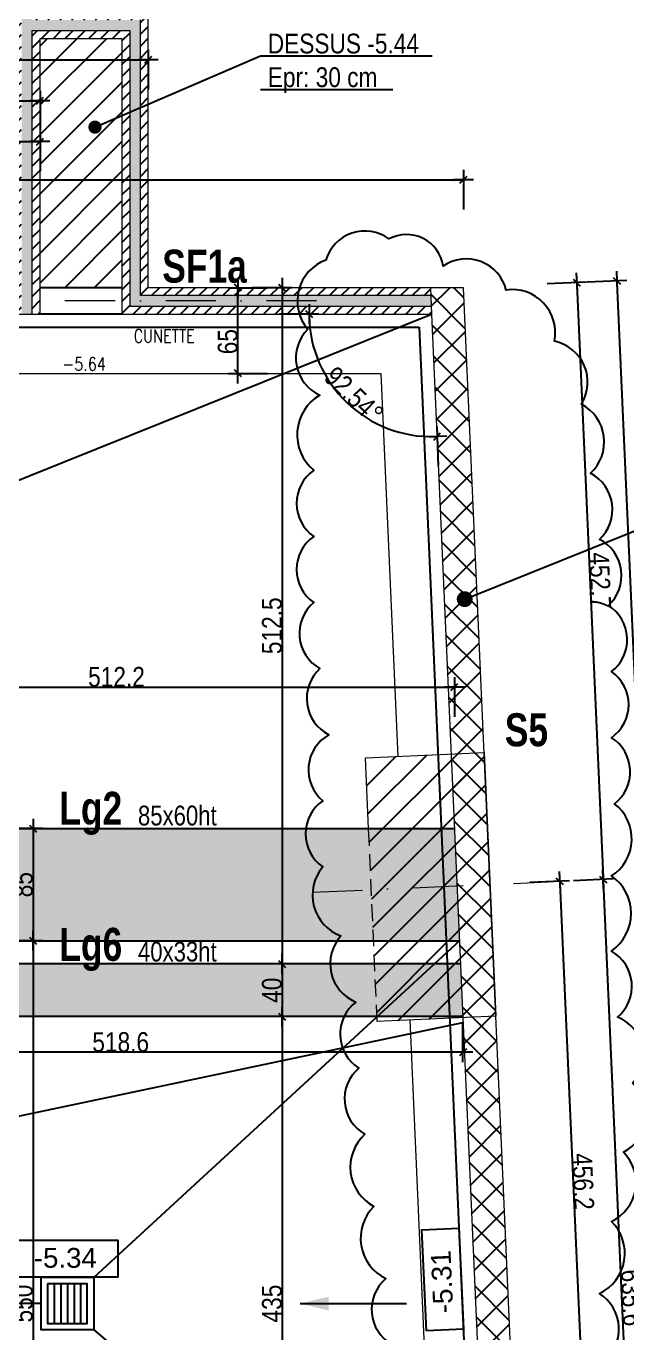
# Model space of a CAD drawing. Header units: centimetres. Extents: x -4990 to 114398, y -61489 to -12305.
# Drawn here: x 58004 to 58459, y -20034 to -19043 of the extents above; entities that cross this region are included whole.
import ezdxf
from ezdxf.enums import TextEntityAlignment as Align

# ---------------------------------------------------------------- set-up
doc = ezdxf.new("R2010")
doc.units = ezdxf.units.CM
doc.header["$LTSCALE"] = 0.5
doc.linetypes.add('CACHEX2', pattern=[19.05, 12.7, -6.35])
doc.linetypes.add('TIRETPTX2', pattern=[50.8, 25.4, -12.7, 0, -12.7])
doc.layers.get('DEFPOINTS').update_dxf_attribs({"linetype": 'CONTINUOUS'})
for name, color, linetype in [('01_cote_gen', 4, 'CONTINUOUS'), ('01_linteaux', 2, 'CONTINUOUS'), ('01_poch_BN', 9, 'CONTINUOUS'), ('01_poch_murs', 253, 'CONTINUOUS'), ('01_poch_Semelles', 253, 'CONTINUOUS'), ('01_texte', 230, 'CONTINUOUS'), ('AA_COTES', 2, 'CONTINUOUS')]:
    doc.layers.add(name, color=color, linetype=linetype)
for name, color, linetype, lineweight in [('01_murs_coup', 5, 'CONTINUOUS', 60), ('01_sem', 42, 'CONTINUOUS', 15), ('01_tram_axes', 2, 'TIRETPTX2', 9)]:
    doc.layers.add(name, color=color, linetype=linetype, lineweight=lineweight)
doc.styles.add('ARIAL', font='arial.ttf')
doc.styles.add('ARIAL NA', font='ARIALN.TTF')
doc.styles.add('impact', font='impact.ttf')
doc.styles.add('MATTE_TXT', font='arial.ttf')
doc.styles.add('SIMPLEX1', font='SIMPLEX.shx', dxfattribs={"width": 0.8, "height": 10})
doc.styles.add('STYLE2', font='ARIALN.TTF')
doc.dimstyles.new('JB50', dxfattribs={"dimscale": 0.1, "dimtxt": 150, "dimasz": 15, "dimexe": 0.1, "dimexo": 0.1, "dimgap": 0.09, "dimtad": 1, "dimdec": 1, "dimdsep": 46, "dimtxsty": 'STYLE2', "dimblk1": 'BOND_G', "dimblk2": 'BOND_D', "dimsah": 1, "dimcen": 1.5, "dimdle": 0.01, "dimse1": 1, "dimse2": 1, "dimclrd": 4, "dimclre": 2, "dimclrt": 6, "dimazin": 2, "dimtfac": 2.333333, "dimtdec": 1, "dimtix": 1, "dimtmove": 2, "dimatfit": 3, "dimldrblk": 'BOND_G', "dimfxl": 1, "dimtolj": 1, "dimtzin": 0, "dimarcsym": 0})

# ---------------------------------------------------------------- blocks, each defined once
blk = doc.blocks.new('BOND_G')
at = {"layer": 'AA_COTES', "color": 0}
for p, q in [((0, -5), (0, 15)), ((5, 0), (-5, 0)), ((1.77, 1.77), (-1.77, -1.77))]:
    blk.add_line(p, q, dxfattribs=at)
blk = doc.blocks.new('BOND_D')
at = {"layer": 'AA_COTES', "color": 0}
for p, q in [((5, 0), (-5, 0)), ((-1.77, -1.77), (1.77, 1.77)), ((0, 5), (0, -15))]:
    blk.add_line(p, q, dxfattribs=at)
blk = doc.blocks.new('*D859')
at = {"layer": '01_cote_gen', "color": 4, "lineweight": -2, "transparency": 16777216}
blk.add_line((57807.03, -19100.04), (58013.23, -19100.04), dxfattribs=at)
at = {"layer": 'DEFPOINTS', "color": 0, "transparency": 16777216}
for p in [(58014.73, -19100.04), (58014.73, -19103.26), (57805.53, -19122.54)]:
    blk.add_point(p, dxfattribs=at)
at = {"layer": '01_cote_gen', "color": 4, "lineweight": -2, "transparency": 16777216, "xscale": 1.5, "yscale": 1.5, "zscale": 1.5, "rotation": 180}
blk.add_blockref('BOND_G', (57805.53, -19100.04), dxfattribs=at)
at = {"layer": '01_cote_gen', "color": 4, "lineweight": -2, "transparency": 16777216, "xscale": 1.5, "yscale": 1.5, "zscale": 1.5}
blk.add_blockref('BOND_D', (58014.73, -19100.04), dxfattribs=at)
at = {"layer": '01_cote_gen', "color": 6, "transparency": 16777216, "insert": (57910.13, -19092.37), "char_height": 15, "attachment_point": 5, "style": 'STYLE2'}
blk.add_mtext('\\A1;209.2', dxfattribs=at)
blk = doc.blocks.new('*D975')
at = {"layer": '01_cote_gen', "color": 4, "lineweight": -2, "transparency": 16777216}
blk.add_line((58408.5, -19693.16), (58428.58, -20145.88), dxfattribs=at)
at = {"layer": 'DEFPOINTS', "color": 0, "transparency": 16777216}
for p in [(58355.63, -19694.01), (58375.84, -20149.72), (58428.65, -20147.38)]:
    blk.add_point(p, dxfattribs=at)
at = {"layer": '01_cote_gen', "color": 4, "lineweight": -2, "transparency": 16777216, "xscale": 1.5, "yscale": 1.5, "zscale": 1.5}
for name, p, rotation in [('BOND_G', (58408.44, -19691.67), 92.53887108348788), ('BOND_D', (58428.65, -20147.38), 272.5388710834878)]:
    blk.add_blockref(name, p, dxfattribs=dict(at, rotation=rotation))
at = {"layer": '01_cote_gen', "color": 6, "transparency": 16777216, "insert": (58426.2, -19919.19), "char_height": 15, "attachment_point": 5, "rotation": 272.53887, "style": 'STYLE2'}
blk.add_mtext('\\A1;456.2', dxfattribs=at)
blk = doc.blocks.new('*D976')
at = {"layer": '01_cote_gen', "color": 4, "lineweight": -2, "transparency": 16777216}
blk.add_line((58441.46, -19691.7), (58469.48, -20323.71), dxfattribs=at)
at = {"layer": 'DEFPOINTS', "color": 0, "transparency": 16777216}
for p in [(58355.63, -19694.01), (58383.79, -20329.01), (58469.55, -20325.21)]:
    blk.add_point(p, dxfattribs=at)
at = {"layer": '01_cote_gen', "color": 4, "lineweight": -2, "transparency": 16777216, "xscale": 1.5, "yscale": 1.5, "zscale": 1.5}
for name, p, rotation in [('BOND_G', (58441.39, -19690.21), 92.53888375303768), ('BOND_D', (58469.55, -20325.21), 272.5388837530377)]:
    blk.add_blockref(name, p, dxfattribs=dict(at, rotation=rotation))
at = {"layer": '01_cote_gen', "color": 6, "transparency": 16777216, "insert": (58463.13, -20007.37), "char_height": 15, "attachment_point": 5, "rotation": 272.53888, "style": 'STYLE2'}
blk.add_mtext('\\A1;635.6', dxfattribs=at)
blk = doc.blocks.new('*D977')
at = {"layer": '01_cote_gen', "color": 4, "lineweight": -2, "transparency": 16777216}
blk.add_line((58421.41, -19239.43), (58441.33, -19688.71), dxfattribs=at)
at = {"layer": 'DEFPOINTS', "color": 0, "transparency": 16777216}
for p in [(58335.58, -19241.73), (58355.63, -19694.01), (58441.39, -19690.21)]:
    blk.add_point(p, dxfattribs=at)
at = {"layer": '01_cote_gen', "color": 4, "lineweight": -2, "transparency": 16777216, "xscale": 1.5, "yscale": 1.5, "zscale": 1.5}
for name, p, rotation in [('BOND_G', (58421.34, -19237.93), 92.53889651896847), ('BOND_D', (58441.39, -19690.21), 272.5388965189684)]:
    blk.add_blockref(name, p, dxfattribs=dict(at, rotation=rotation))
at = {"layer": '01_cote_gen', "color": 6, "transparency": 16777216, "insert": (58439.03, -19463.73), "char_height": 15, "attachment_point": 5, "rotation": 272.5389, "style": 'STYLE2'}
blk.add_mtext('\\A1;452.7', dxfattribs=at)
blk = doc.blocks.new('*D979')
at = {"layer": '01_cote_gen', "color": 4, "lineweight": -2, "transparency": 16777216}
blk.add_line((58451.88, -19238.08), (58520.25, -20780.07), dxfattribs=at)
at = {"layer": 'DEFPOINTS', "color": 0, "transparency": 16777216}
for p in [(58335.58, -19241.73), (58404.09, -20786.72), (58520.32, -20781.57)]:
    blk.add_point(p, dxfattribs=at)
at = {"layer": '01_cote_gen', "color": 4, "lineweight": -2, "transparency": 16777216, "xscale": 1.5, "yscale": 1.5, "zscale": 1.5}
for name, p, rotation in [('BOND_G', (58451.81, -19236.58), 92.5388837530369), ('BOND_D', (58520.32, -20781.57), 272.5388837530369)]:
    blk.add_blockref(name, p, dxfattribs=dict(at, rotation=rotation))
at = {"layer": '01_cote_gen', "color": 6, "transparency": 16777216, "insert": (58493.73, -20008.73), "char_height": 15, "attachment_point": 5, "rotation": 272.53888, "style": 'STYLE2'}
blk.add_mtext('\\A1;1546.5', dxfattribs=at)
blk = doc.blocks.new('*D981')
at = {"layer": '01_cote_gen', "color": 4, "lineweight": -2, "transparency": 16777216}
blk.add_line((58551.25, -19243.23), (58551.25, -20148.22), dxfattribs=at)
at = {"layer": 'DEFPOINTS', "color": 0, "transparency": 16777216}
for p in [(58335.58, -19241.73), (58528.75, -20149.72), (58551.25, -20149.72)]:
    blk.add_point(p, dxfattribs=at)
at = {"layer": '01_cote_gen', "color": 4, "lineweight": -2, "transparency": 16777216, "xscale": 1.5, "yscale": 1.5, "zscale": 1.5}
for name, p, rotation in [('BOND_G', (58551.25, -19241.73), 90), ('BOND_D', (58551.25, -20149.72), 270)]:
    blk.add_blockref(name, p, dxfattribs=dict(at, rotation=rotation))
at = {"layer": '01_cote_gen', "color": 6, "transparency": 16777216, "insert": (58543.58, -19695.73), "char_height": 15, "attachment_point": 5, "rotation": 90, "style": 'STYLE2'}
blk.add_mtext('\\A1;908', dxfattribs=at)
blk = doc.blocks.new('*D985')
at = {"layer": '01_cote_gen', "color": 4, "lineweight": -2, "transparency": 16777216}
blk.add_line((58016.23, -18646.36), (58334.08, -18646.36), dxfattribs=at)
at = {"layer": 'DEFPOINTS', "color": 0, "transparency": 16777216}
for p in [(58335.58, -18646.36), (58014.73, -18721.73), (58335.58, -19241.73)]:
    blk.add_point(p, dxfattribs=at)
at = {"layer": '01_cote_gen', "color": 4, "lineweight": -2, "transparency": 16777216, "xscale": 1.5, "yscale": 1.5, "zscale": 1.5, "rotation": 180}
blk.add_blockref('BOND_G', (58014.73, -18646.36), dxfattribs=at)
at = {"layer": '01_cote_gen', "color": 4, "lineweight": -2, "transparency": 16777216, "xscale": 1.5, "yscale": 1.5, "zscale": 1.5}
blk.add_blockref('BOND_D', (58335.58, -18646.36), dxfattribs=at)
at = {"layer": '01_cote_gen', "color": 6, "transparency": 16777216, "insert": (58175.15, -18638.7), "char_height": 15, "attachment_point": 5, "style": 'STYLE2'}
blk.add_mtext('\\A1;320.9', dxfattribs=at)
blk = doc.blocks.new('*D993')
at = {"layer": '01_cote_gen', "color": 4, "lineweight": -2, "transparency": 16777216}
blk.add_line((58009.41, -19653.23), (58009.41, -19735.23), dxfattribs=at)
at = {"layer": 'DEFPOINTS', "color": 0, "transparency": 16777216}
for p in [(58004.32, -19651.73), (58004.32, -19736.73), (58009.41, -19736.73)]:
    blk.add_point(p, dxfattribs=at)
at = {"layer": '01_cote_gen', "color": 4, "lineweight": -2, "transparency": 16777216, "xscale": 1.5, "yscale": 1.5, "zscale": 1.5}
for name, p, rotation in [('BOND_G', (58009.41, -19651.73), 90), ('BOND_D', (58009.41, -19736.73), 270)]:
    blk.add_blockref(name, p, dxfattribs=dict(at, rotation=rotation))
at = {"layer": '01_cote_gen', "color": 6, "transparency": 16777216, "insert": (58001.74, -19694.23), "char_height": 15, "attachment_point": 5, "rotation": 90, "style": 'STYLE2'}
blk.add_mtext('\\A1;85', dxfattribs=at)
blk = doc.blocks.new('*D995')
at = {"layer": '01_cote_gen', "color": 4, "lineweight": -2, "transparency": 16777216}
blk.add_line((58009.41, -19738.23), (58009.41, -20285.23), dxfattribs=at)
at = {"layer": 'DEFPOINTS', "color": 0, "transparency": 16777216}
for p in [(58036.09, -19736.73), (58009.41, -20286.73), (58052.61, -20286.73)]:
    blk.add_point(p, dxfattribs=at)
at = {"layer": '01_cote_gen', "color": 4, "lineweight": -2, "transparency": 16777216, "xscale": 1.5, "yscale": 1.5, "zscale": 1.5}
for name, p, rotation in [('BOND_G', (58009.41, -19736.73), 90), ('BOND_D', (58009.41, -20286.73), 270)]:
    blk.add_blockref(name, p, dxfattribs=dict(at, rotation=rotation))
at = {"layer": '01_cote_gen', "color": 6, "transparency": 16777216, "insert": (58001.74, -20011.73), "char_height": 15, "attachment_point": 5, "rotation": 90, "style": 'STYLE2'}
blk.add_mtext('\\A1;550', dxfattribs=at)
blk = doc.blocks.new('*D997')
at = {"layer": '01_cote_gen', "color": 4, "lineweight": -2, "transparency": 16777216}
blk.add_arc((58311.44, -19261.73), 92.88, 180.92538, 271.61351, dxfattribs=at)
at = {"layer": 'DEFPOINTS', "color": 0, "transparency": 16777216}
for p in [(58232.75, -19261.73), (58311.44, -19261.73), (58231.71, -19309.35), (58314.39, -19328.14)]:
    blk.add_point(p, dxfattribs=at)
at = {"layer": '01_cote_gen', "color": 4, "lineweight": -2, "transparency": 16777216, "xscale": 1.5, "yscale": 1.5, "zscale": 1.5}
for name, p, rotation in [('BOND_G', (58218.57, -19261.73), 90.46268933523598), ('BOND_D', (58315.56, -19354.52), 2.07619441779979)]:
    blk.add_blockref(name, p, dxfattribs=dict(at, rotation=rotation))
at = {"layer": '01_cote_gen', "color": 6, "transparency": 16777216, "insert": (58252.54, -19323.3), "char_height": 15, "attachment_point": 5, "rotation": 316.26944, "style": 'STYLE2'}
blk.add_mtext('\\A1;92.54°', dxfattribs=at)
blk = doc.blocks.new('*D998')
at = {"layer": '01_cote_gen', "color": 4, "lineweight": -2, "transparency": 16777216}
blk.add_line((58198.14, -19243.23), (58198.14, -19752.73), dxfattribs=at)
at = {"layer": 'DEFPOINTS', "color": 0, "transparency": 16777216}
for p in [(58175.35, -19241.73), (58175.35, -19754.23), (58198.14, -19754.23)]:
    blk.add_point(p, dxfattribs=at)
at = {"layer": '01_cote_gen', "color": 4, "lineweight": -2, "transparency": 16777216, "xscale": 1.5, "yscale": 1.5, "zscale": 1.5}
for name, p, rotation in [('BOND_G', (58198.14, -19241.73), 90), ('BOND_D', (58198.14, -19754.23), 270)]:
    blk.add_blockref(name, p, dxfattribs=dict(at, rotation=rotation))
at = {"layer": '01_cote_gen', "color": 6, "transparency": 16777216, "insert": (58190.47, -19497.98), "char_height": 15, "attachment_point": 5, "rotation": 90, "style": 'STYLE2'}
blk.add_mtext('\\A1;512.5', dxfattribs=at)
blk = doc.blocks.new('*D999')
at = {"layer": '01_cote_gen', "color": 4, "lineweight": -2, "transparency": 16777216}
blk.add_line((58198.14, -19755.73), (58198.14, -19792.73), dxfattribs=at)
at = {"layer": 'DEFPOINTS', "color": 0, "transparency": 16777216}
for p in [(58190.64, -19754.23), (58184.27, -19794.23), (58198.14, -19794.23)]:
    blk.add_point(p, dxfattribs=at)
at = {"layer": '01_cote_gen', "color": 4, "lineweight": -2, "transparency": 16777216, "xscale": 1.5, "yscale": 1.5, "zscale": 1.5}
for name, p, rotation in [('BOND_G', (58198.14, -19754.23), 90), ('BOND_D', (58198.14, -19794.23), 270)]:
    blk.add_blockref(name, p, dxfattribs=dict(at, rotation=rotation))
at = {"layer": '01_cote_gen', "color": 6, "transparency": 16777216, "insert": (58190.47, -19774.23), "char_height": 15, "attachment_point": 5, "rotation": 90, "style": 'STYLE2'}
blk.add_mtext('\\A1;40', dxfattribs=at)
blk = doc.blocks.new('*D1000')
at = {"layer": '01_cote_gen', "color": 4, "lineweight": -2, "transparency": 16777216}
blk.add_line((58198.14, -19795.73), (58198.14, -20227.73), dxfattribs=at)
at = {"layer": 'DEFPOINTS', "color": 0, "transparency": 16777216}
for p in [(58156.98, -19794.23), (58156.98, -20229.23), (58198.14, -20229.23)]:
    blk.add_point(p, dxfattribs=at)
at = {"layer": '01_cote_gen', "color": 4, "lineweight": -2, "transparency": 16777216, "xscale": 1.5, "yscale": 1.5, "zscale": 1.5}
for name, p, rotation in [('BOND_G', (58198.14, -19794.23), 90), ('BOND_D', (58198.14, -20229.23), 270)]:
    blk.add_blockref(name, p, dxfattribs=dict(at, rotation=rotation))
at = {"layer": '01_cote_gen', "color": 6, "transparency": 16777216, "insert": (58190.47, -20011.73), "char_height": 15, "attachment_point": 5, "rotation": 90, "style": 'STYLE2'}
blk.add_mtext('\\A1;435', dxfattribs=at)
blk = doc.blocks.new('*D1009')
at = {"layer": '01_cote_gen', "color": 4, "lineweight": -2, "transparency": 16777216}
blk.add_line((57818.03, -19544.44), (58327.23, -19544.44), dxfattribs=at)
at = {"layer": 'DEFPOINTS', "color": 0, "transparency": 16777216}
for p in [(58328.73, -19544.44), (57816.53, -19551.94), (58328.73, -19626.97)]:
    blk.add_point(p, dxfattribs=at)
at = {"layer": '01_cote_gen', "color": 4, "lineweight": -2, "transparency": 16777216, "xscale": 1.5, "yscale": 1.5, "zscale": 1.5, "rotation": 180}
blk.add_blockref('BOND_G', (57816.53, -19544.44), dxfattribs=at)
at = {"layer": '01_cote_gen', "color": 4, "lineweight": -2, "transparency": 16777216, "xscale": 1.5, "yscale": 1.5, "zscale": 1.5}
blk.add_blockref('BOND_D', (58328.73, -19544.44), dxfattribs=at)
at = {"layer": '01_cote_gen', "color": 6, "transparency": 16777216, "insert": (58072.63, -19536.77), "char_height": 15, "attachment_point": 5, "style": 'STYLE2'}
blk.add_mtext('\\A1;512.2', dxfattribs=at)
blk = doc.blocks.new('*D1020')
at = {"layer": '01_cote_gen', "color": 4, "lineweight": -2, "transparency": 16777216}
blk.add_line((58333.59, -19821.29), (57818.03, -19821.29), dxfattribs=at)
at = {"layer": 'DEFPOINTS', "color": 0, "transparency": 16777216}
for p in [(57816.53, -19736.73), (58335.09, -19795.02), (57816.53, -19821.29)]:
    blk.add_point(p, dxfattribs=at)
at = {"layer": '01_cote_gen', "color": 4, "lineweight": -2, "transparency": 16777216, "xscale": 1.5, "yscale": 1.5, "zscale": 1.5, "rotation": 180}
blk.add_blockref('BOND_D', (57816.53, -19821.29), dxfattribs=at)
at = {"layer": '01_cote_gen', "color": 4, "lineweight": -2, "transparency": 16777216, "xscale": 1.5, "yscale": 1.5, "zscale": 1.5}
blk.add_blockref('BOND_G', (58335.09, -19821.29), dxfattribs=at)
at = {"layer": '01_cote_gen', "color": 6, "transparency": 16777216, "insert": (58075.81, -19813.62), "char_height": 15, "attachment_point": 5, "style": 'STYLE2'}
blk.add_mtext('\\A1;518.6', dxfattribs=at)
blk = doc.blocks.new('*D1038')
at = {"layer": '01_cote_gen', "color": 4, "lineweight": -2, "transparency": 16777216}
blk.add_line((57217.03, -19159.94), (58334.08, -19159.94), dxfattribs=at)
at = {"layer": 'DEFPOINTS', "color": 0, "transparency": 16777216}
for p in [(58335.58, -19159.94), (57215.53, -19173.96), (58335.58, -19241.73)]:
    blk.add_point(p, dxfattribs=at)
at = {"layer": '01_cote_gen', "color": 4, "lineweight": -2, "transparency": 16777216, "xscale": 1.5, "yscale": 1.5, "zscale": 1.5, "rotation": 180}
blk.add_blockref('BOND_G', (57215.53, -19159.94), dxfattribs=at)
at = {"layer": '01_cote_gen', "color": 4, "lineweight": -2, "transparency": 16777216, "xscale": 1.5, "yscale": 1.5, "zscale": 1.5}
blk.add_blockref('BOND_D', (58335.58, -19159.94), dxfattribs=at)
at = {"layer": '01_cote_gen', "color": 6, "transparency": 16777216, "insert": (57775.56, -19152.27), "char_height": 15, "attachment_point": 5, "style": 'STYLE2'}
blk.add_mtext('\\A1;1120', dxfattribs=at)
blk = doc.blocks.new('*D1039')
at = {"layer": '01_cote_gen', "color": 4, "lineweight": -2, "transparency": 16777216}
blk.add_line((57217.03, -19069.01), (58095.23, -19069.01), dxfattribs=at)
at = {"layer": 'DEFPOINTS', "color": 0, "transparency": 16777216}
for p in [(57215.53, -19071.18), (58096.73, -19069.01), (58096.73, -19071.18)]:
    blk.add_point(p, dxfattribs=at)
at = {"layer": '01_cote_gen', "color": 4, "lineweight": -2, "transparency": 16777216, "xscale": 1.5, "yscale": 1.5, "zscale": 1.5, "rotation": 180}
blk.add_blockref('BOND_G', (57215.53, -19069.01), dxfattribs=at)
at = {"layer": '01_cote_gen', "color": 4, "lineweight": -2, "transparency": 16777216, "xscale": 1.5, "yscale": 1.5, "zscale": 1.5}
blk.add_blockref('BOND_D', (58096.73, -19069.01), dxfattribs=at)
at = {"layer": '01_cote_gen', "color": 6, "transparency": 16777216, "insert": (57656.13, -19061.34), "char_height": 15, "attachment_point": 5, "style": 'STYLE2'}
blk.add_mtext('\\A1;881.2', dxfattribs=at)
blk = doc.blocks.new('*D1068')
at = {"layer": '01_cote_gen', "color": 4, "lineweight": -2, "transparency": 16777216}
blk.add_line((58164.64, -19305.24), (58164.64, -19243.24), dxfattribs=at)
at = {"layer": 'DEFPOINTS', "color": 0, "transparency": 16777216}
for p in [(58164.64, -19241.74), (58179.67, -19241.74), (58170.93, -19306.74)]:
    blk.add_point(p, dxfattribs=at)
at = {"layer": '01_cote_gen', "color": 4, "lineweight": -2, "transparency": 16777216, "xscale": 1.5, "yscale": 1.5, "zscale": 1.5}
for name, p, rotation in [('BOND_D', (58164.64, -19241.74), 90), ('BOND_G', (58164.64, -19306.74), 270)]:
    blk.add_blockref(name, p, dxfattribs=dict(at, rotation=rotation))
at = {"layer": '01_cote_gen', "color": 6, "transparency": 16777216, "insert": (58156.97, -19282.65), "char_height": 15, "attachment_point": 5, "rotation": 90, "style": 'STYLE2'}
blk.add_mtext('\\A1;65', dxfattribs=at)
blk = doc.blocks.new('*D1069')
at = {"layer": '01_cote_gen', "color": 4, "lineweight": -2, "transparency": 16777216}
blk.add_line((57951.21, -19130.98), (58013.23, -19130.98), dxfattribs=at)
at = {"layer": 'DEFPOINTS', "color": 0, "transparency": 16777216}
for p in [(58014.73, -19130.98), (57949.71, -19141.56), (58014.73, -19141.56)]:
    blk.add_point(p, dxfattribs=at)
at = {"layer": '01_cote_gen', "color": 4, "lineweight": -2, "transparency": 16777216, "xscale": 1.5, "yscale": 1.5, "zscale": 1.5, "rotation": 180}
blk.add_blockref('BOND_G', (57949.71, -19130.98), dxfattribs=at)
at = {"layer": '01_cote_gen', "color": 4, "lineweight": -2, "transparency": 16777216, "xscale": 1.5, "yscale": 1.5, "zscale": 1.5}
blk.add_blockref('BOND_D', (58014.73, -19130.98), dxfattribs=at)
at = {"layer": '01_cote_gen', "color": 6, "transparency": 16777216, "insert": (57974.27, -19123.31), "char_height": 15, "attachment_point": 5, "style": 'STYLE2'}
blk.add_mtext('\\A1;65', dxfattribs=at)

msp = doc.modelspace()

# ---------------------------------------------------------------- hatches: boundary and pattern name
at = {"layer": '01_poch_BN'}
h = msp.add_hatch(dxfattribs=at)
h.set_pattern_fill('ANSI31', color=256, scale=5)
h.paths.add_polyline_path([(58076.726, -19052.731), (58014.726, -19052.731), (58014.726, -19241.731), (58076.726, -19241.731)])
h = msp.add_hatch(color=256, dxfattribs=at)
h.dxf.hatch_style = 1
h.paths.add_polyline_path([(58328.735, -19651.727), (57816.533, -19651.731), (57816.533, -19736.727), (58332.504, -19736.727)])
h.paths.add_polyline_path([(58333.28, -19754.229), (57805.533, -19754.229), (57805.533, -19794.229), (58335.054, -19794.229)])
at = {"layer": '01_poch_murs'}
h = msp.add_hatch(dxfattribs=at)
h.set_pattern_fill('ANSI31', color=256, scale=2)
h.paths.add_polyline_path([(58014.726, -18721.727), (57215.532, -18721.73), (57215.532, -18727.73), (58008.726, -18727.727), (58008.726, -19038.731), (58090.726, -19038.731), (58090.726, -19247.731), (58310.822, -19247.731), (58310.556, -19241.731), (58096.726, -19241.731), (58096.726, -19032.731), (58014.726, -19032.731)])
h.paths.add_polyline_path([(58000.726, -18735.727), (57215.532, -18735.73), (57215.532, -18741.73), (57994.726, -18741.727), (57994.726, -19241.731), (57994.726, -19251.731), (58000.726, -19251.731)])
h = msp.add_hatch(color=256, dxfattribs=at)
h.dxf.hatch_style = 1
h.paths.add_polyline_path([(58008.726, -18727.727), (57215.532, -18727.73), (57215.532, -18735.73), (58000.726, -18735.727), (58000.726, -19261.731), (58008.726, -19261.731), (58008.726, -19046.731), (58082.726, -19046.731), (58082.726, -19255.731), (58311.177, -19255.731), (58310.822, -19247.731), (58090.726, -19247.731), (58090.726, -19038.731), (58008.726, -19038.731)])
h = msp.add_hatch(dxfattribs=at)
h.set_pattern_fill('ANSI31', color=256, scale=2)
h.paths.add_polyline_path([(58082.726, -19046.731), (58008.726, -19046.731), (58008.726, -19251.731), (58014.726, -19251.731), (58014.726, -19052.731), (58076.726, -19052.731), (58076.726, -19251.731), (58082.726, -19251.731)])
h = msp.add_hatch(dxfattribs=at)
h.set_pattern_fill('ANSI37', color=256, scale=5)
h.paths.add_polyline_path([(58335.58, -19241.731), (58310.556, -19241.731), (58311.443, -19261.731), (58350.817, -20149.725), (58375.842, -20149.725)])
h.paths.add_polyline_path([(58375.842, -20149.725), (58350.817, -20149.725), (58378.175, -20766.724), (58379.062, -20786.724), (58404.087, -20786.724)])
h = msp.add_hatch(dxfattribs=at)
h.set_pattern_fill('ANSI31', color=256, scale=2)
h.paths.add_polyline_path([(58014.726, -19251.731), (58008.726, -19251.731), (58008.726, -19261.731), (58014.726, -19261.731)])
h.paths.add_polyline_path([(58000.726, -19251.731), (57994.726, -19251.731), (57994.726, -19261.731), (58000.726, -19261.731)])
h = msp.add_hatch(dxfattribs=at)
h.set_pattern_fill('ANSI31', color=256, scale=2)
h.paths.add_polyline_path([(58311.177, -19255.731), (58082.726, -19255.731), (58082.726, -19251.731), (58076.726, -19251.731), (58076.726, -19261.731), (58311.443, -19261.731)])
at = {"layer": '01_poch_Semelles', "linetype": 'CACHEX2', "ltscale": 2}
h = msp.add_hatch(dxfattribs=at)
h.set_pattern_fill('ANSI31', color=256, scale=5)
h.paths.add_polyline_path([(58316.239, -19595.656), (58261.293, -19598.093), (58263.672, -19651.728), (58318.726, -19651.727)])
h.paths.add_polyline_path([(58326.23, -19595.213), (58316.239, -19595.656), (58318.726, -19651.727), (58328.735, -19651.727)])
h.paths.add_polyline_path([(58351.205, -19594.106), (58326.23, -19595.213), (58328.735, -19651.727), (58330.659, -19695.115), (58355.635, -19694.008)])
h.paths.add_polyline_path([(58318.726, -19651.727), (58263.672, -19651.728), (58265.723, -19697.994), (58320.669, -19695.558)])
h.paths.add_polyline_path([(58328.735, -19651.727), (58318.726, -19651.727), (58320.669, -19695.558), (58330.659, -19695.115)])
h.paths.add_polyline_path([(58320.669, -19695.558), (58265.723, -19697.994), (58267.441, -19736.727), (58322.495, -19736.727)])
h.paths.add_polyline_path([(58322.887, -19745.588), (58320.669, -19695.558), (58330.659, -19695.115), (58332.504, -19736.727), (58332.502, -19736.727)])
h.paths.add_polyline_path([(58355.635, -19694.008), (58330.659, -19695.115), (58332.504, -19736.727), (58335.089, -19795.017), (58360.064, -19793.91)])
h.paths.add_polyline_path([(58332.502, -19736.727), (58322.495, -19736.727), (58322.887, -19745.588)], flags=17)
h.paths.add_polyline_path([(58322.887, -19745.588), (58322.495, -19736.727), (58267.441, -19736.727), (58268.217, -19754.229), (58313.51, -19754.229)])
h.paths.add_polyline_path([(58332.504, -19736.727), (58332.502, -19736.727), (58322.887, -19745.588), (58323.271, -19754.229), (58333.28, -19754.229)])
h.paths.add_polyline_path([(58322.887, -19745.588), (58313.51, -19754.229), (58323.271, -19754.229)])
h.paths.add_polyline_path([(58323.271, -19754.229), (58313.51, -19754.229), (58270.104, -19794.229), (58325.044, -19794.229)])
h.paths.add_polyline_path([(58313.51, -19754.229), (58268.217, -19754.229), (58269.99, -19794.229), (58270.104, -19794.229)])
h.paths.add_polyline_path([(58333.28, -19754.229), (58323.271, -19754.229), (58325.044, -19794.229), (58335.054, -19794.229)])
h.paths.add_polyline_path([(58325.099, -19795.46), (58325.044, -19794.229), (58270.104, -19794.229), (58269.995, -19794.33), (58270.153, -19797.896)])

# ---------------------------------------------------------------- linework, layer by layer
at = {"layer": '01_linteaux', "linetype": 'Continuous', "lineweight": 0}
for p, q in [((58090.726, -19247.731), (58090.726, -19038.731)), ((58008.726, -19046.731), (58082.726, -19046.731)), ((58008.726, -19261.731), (58008.726, -19046.731)), ((58082.726, -19046.731), (58082.726, -19255.731)), ((58310.556, -19241.731), (58311.443, -19261.731)), ((58310.822, -19247.731), (58090.726, -19247.731)), ((58082.726, -19255.731), (58311.177, -19255.731))]:
    msp.add_line(p, q, dxfattribs=at)
at = {"layer": '01_linteaux'}
for p, q in [((58076.726, -19241.731), (58014.726, -19241.731)), ((58076.726, -19261.731), (58014.726, -19261.731)), ((57816.533, -19651.731), (58328.733, -19651.727)), ((57816.533, -19736.727), (58332.502, -19736.727)), ((58333.278, -19754.229), (56307.533, -19754.229)), ((58335.052, -19794.229), (56307.533, -19794.229))]:
    msp.add_line(p, q, dxfattribs=at)
at = {"layer": '01_murs_coup', "linetype": 'Continuous', "lineweight": 0}
for p, q in [((58096.726, -19241.731), (58096.726, -19032.731)), ((58014.726, -19261.731), (58014.726, -19052.731)), ((58014.726, -19052.731), (58076.726, -19052.731)), ((58076.726, -19052.731), (58076.726, -19261.731)), ((58310.556, -19241.731), (58096.726, -19241.731)), ((58335.58, -19241.731), (58310.556, -19241.731)), ((58404.087, -20786.724), (58335.58, -19241.731)), ((57816.533, -19261.731), (58014.726, -19261.731)), ((58076.726, -19261.731), (58311.443, -19261.731)), ((58311.443, -19261.731), (58378.175, -20766.724))]:
    msp.add_line(p, q, dxfattribs=at)
at = {"layer": '01_poch_murs'}
msp.add_line((57611.624, -19951.027), (58335.089, -19798.786), dxfattribs=at)
at = {"layer": '01_sem', "linetype": 'Continuous', "lineweight": 0}
for p, q in [((58272.879, -19306.731), (58285.749, -19596.985)), ((58314.425, -20231.985), (58295.128, -19796.789))]:
    msp.add_line(p, q, dxfattribs=at)
at = {"layer": '01_sem', "linetype": 'CACHEX2', "ltscale": 2}
msp.add_line((58270.153, -19797.896), (58263.672, -19651.728), dxfattribs=at)
at = {"layer": '01_sem', "linetype": 'Continuous', "lineweight": 0}
for points in [[(57949.206, -19281.731), (57949.206, -19306.731), (58272.879, -19306.731)], [(58263.672, -19651.727), (58261.293, -19598.093), (58351.205, -19594.106), (58360.065, -19793.91), (58270.153, -19797.896), (58269.981, -19794.008)]]:
    msp.add_lwpolyline(points, dxfattribs=at)
at = {"layer": '01_texte'}
for p, q in [((58056.329, -19120.043), (58181.702, -19065.959)), ((58181.702, -19065.959), (58311.897, -19065.959)), ((58181.702, -19091.464), (58282.13, -19091.464)), ((57653.763, -19526.069), (58311.443, -19261.731)), ((57994.726, -19271.731), (58301.876, -19271.731)), ((58301.876, -19271.731), (58367.722, -20756.724)), ((58336.493, -19477.8), (58670.84, -19343.61)), ((58332.502, -19736.727), (58055.454, -19992.035)), ((58015.454, -20011.729), (57073.793, -20011.729)), ((58211.787, -20011.729), (58292.474, -20011.729)), ((58055.454, -20031.729), (58356.89, -20286.731))]:
    msp.add_line(p, q, dxfattribs=at)
for points, const_width in [([(58053.829, -19120.043, 1), (58058.829, -19120.043, 1)], 5), ([(58333.493, -19477.8, 1), (58339.493, -19477.8, 1)], 6)]:
    msp.add_lwpolyline(points, format="xyb", close=True, dxfattribs=dict(at, const_width=const_width))
for points in [[(58463.665, -19844.692, 0.5205671), (58452.272, -19794.594, 0.5205671), (58452.272, -19794.594, 0.5205671), (58447.715, -19744.497, 0.5205671), (58447.715, -19744.497, 0.5205671), (58447.715, -19687.568, 0.5205671), (58447.715, -19687.568, 0.5205671), (58449.993, -19632.916, 0.5205671), (58449.993, -19632.916, 0.5205671), (58447.715, -19582.819, 0.5205671), (58447.715, -19582.819, 0.5205671), (58447.715, -19532.721, 0.5205671), (58447.715, -19532.721, 0.5205671), (58445.436, -19482.624, 0.5205671), (58445.436, -19482.624, 0.5205671), (58438.6, -19432.526, 0.5205671), (58438.6, -19432.526, 0.5205671), (58431.764, -19382.429, 0.5205671), (58431.764, -19382.429, 0.5205671), (58424.929, -19330.054, 0.5205671), (58424.929, -19330.054, 0.5205671), (58404.421, -19282.234, 0.5205671), (58404.421, -19282.234, 0.5205671), (58367.963, -19243.522, 0.5205671), (58367.963, -19243.522, 0.5205671), (58320.112, -19225.305, 0.5205671), (58320.112, -19225.305, 0.5205671), (58279.097, -19204.811, 0.5205671), (58231.246, -19220.751, 0.5205671), (58231.246, -19220.751, 0.5205671), (58217.574, -19273.125, 0.5205671), (58217.574, -19273.125, 0.5205671), (58226.689, -19323.223, 0.5205671), (58226.689, -19323.223, 0.5205671), (58222.132, -19380.152, 0.5205671), (58222.132, -19380.152, 0.5205671), (58222.132, -19430.249, 0.5205671), (58222.132, -19430.249, 0.5205671), (58222.132, -19480.347, 0.5205671), (58222.132, -19480.347, 0.5205671), (58226.689, -19530.444, 0.5205671), (58226.689, -19530.444, 0.5205671), (58233.525, -19580.542, 0.5205671), (58233.525, -19580.542, 0.5205671), (58228.967, -19630.639, 0.5205671), (58228.967, -19630.639, 0.5205671), (58228.967, -19680.736, 0.5205671), (58228.967, -19680.736, 0.5205671), (58242.639, -19733.111, 0.5205671), (58242.639, -19733.111, 0.5205671), (58254.032, -19783.209, 0.5205671), (58254.032, -19783.209, 0.5205671), (58256.311, -19833.306, 0.5205671), (58256.311, -19833.306, 0.5205671), (58260.868, -19883.403, 0.5205671), (58260.868, -19883.403, 0.5205671), (58267.704, -19938.055, 0.5205671), (58267.704, -19938.055, 0.5205671), (58276.818, -19992.707, 0.5205671), (58276.818, -19992.707, 0.5205671), (58281.376, -20042.804, 0.5205671)], [(58461.387, -20425.367, 0.5205671), (58459.108, -20375.269, 0.5205671), (58459.108, -20375.269, 0.5205671), (58447.715, -20325.172, 0.5205671), (58447.715, -20325.172, 0.5205671), (58447.715, -20270.52, 0.5205671), (58447.715, -20270.52, 0.5205671), (58449.993, -20218.145, 0.5205671), (58449.993, -20218.145, 0.5205671), (58449.993, -20165.771, 0.5205671), (58449.993, -20165.771, 0.5205671), (58443.158, -20111.119, 0.5205671), (58443.158, -20111.119, 0.5205671), (58440.879, -20056.467, 0.5205671), (58440.879, -20056.467, 0.5205671), (58438.6, -20004.093, 0.5205671), (58438.6, -20004.093, 0.5205671), (58447.715, -19949.441, 0.5205671), (58447.715, -19949.441, 0.5205671), (58456.829, -19897.066, 0.5205671), (58456.829, -19897.066, 0.5205671), (58463.665, -19844.692, 0.5205671)]]:
    msp.add_lwpolyline(points, format="xyb", dxfattribs=at)
for points in [[(58307.483, -20032.438), (58304.091, -19955.936), (58332.159, -19954.691), (58335.551, -20031.193)], [(57997.165, -19963.633), (58073.743, -19963.633), (58073.743, -19991.729), (57997.165, -19991.729)]]:
    msp.add_lwpolyline(points, close=True, dxfattribs=at)
for points in [[(58015.454, -19991.729), (58055.454, -19991.729), (58055.454, -20031.729), (58015.454, -20031.729), (58015.454, -19991.729)], [(58020.454, -19996.729), (58020.454, -20026.729), (58050.454, -20026.729), (58050.454, -19996.729), (58020.454, -19996.729)], [(58025.454, -19996.729), (58025.454, -20026.729)], [(58030.454, -19996.729), (58030.454, -20026.729)], [(58035.454, -19996.729), (58035.454, -20026.729)], [(58040.454, -19996.729), (58040.454, -20026.729)], [(58045.454, -19996.729), (58045.454, -20026.729)]]:
    msp.add_lwpolyline(points, dxfattribs=at)
for points in [[(58211.787, -20011.729), (58233.486, -20006.472), (58233.486, -20011.729)], [(58211.787, -20011.729), (58233.486, -20016.986), (58233.486, -20011.729)]]:
    msp.add_solid(points, dxfattribs=at)
at = {"layer": '01_tram_axes', "linetype": 'TIRETPTX2', "ltscale": 3}
for p, q in [((58224.303, -19251.731), (56974.419, -19251.731)), ((58220.976, -19699.979), (58399.572, -19692.059))]:
    msp.add_line(p, q, dxfattribs=at)

# ---------------------------------------------------------------- texts
at = {"layer": '01_texte'}
for s, height, style, p in [('DESSUS -5.44', 15, 'ARIAL NA', (58187.267, -19064.176)), ('Epr: 30 cm', 15, 'ARIAL NA', (58187.267, -19089.681)), ('SF1a', 25, 'impact', (58107.322, -19237.896)), ('S5', 25, 'impact', (58366.897, -19589.325)), ('Lg2', 25, 'impact', (58029.296, -19648.819)), ('Lg6', 25, 'impact', (58029.297, -19751.961)), ('-5.34', 15, 'ARIAL', (58009.982, -19984.573))]:
    msp.add_text(s, height=height, dxfattribs=dict(at, style=style)).set_placement(p)
at = {"layer": '01_texte', "style": 'SIMPLEX1', "width": 0.8}
msp.add_text('CUNETTE', height=10, dxfattribs=at).set_placement((58085.654, -19283.321))
at = {"layer": '01_texte', "width": 0.8}
for s, height, style, p in [('-5.64', 10, 'SIMPLEX1', (58048.138, -19307.591)), ('85x60ht', 15, 'MATTE_TXT', (58118.718, -19653.808)), ('40x33ht', 15, 'MATTE_TXT', (58118.719, -19756.951))]:
    msp.add_text(s, height=height, dxfattribs=dict(at, style=style)).set_placement(p, align=Align.BOTTOM_CENTER)
at = {"layer": '01_texte', "style": 'ARIAL'}
msp.add_text('-5.31', height=15, rotation=92.538884, dxfattribs=at).set_placement((58327.834, -20018.706))

# ---------------------------------------------------------------- dimensions: what is measured, and where the dimension line sits
at = {"layer": '01_cote_gen'}
for base, p1, p2, picture, middle in [((58335.58, -18646.364), (58014.726, -18721.727), (58335.58, -19241.731), '*D985', (58175.153, -18638.696)), ((58096.726, -19069.007), (57215.532, -19071.184), (58096.726, -19071.184), '*D1039', (57656.129, -19061.339)), ((58014.726, -19100.036), (57805.533, -19122.536), (58014.726, -19103.261), '*D859', (57910.129, -19092.369)), ((58335.58, -19159.94), (57215.532, -19173.965), (58335.58, -19241.731), '*D1038', (57775.556, -19152.272)), ((58328.733, -19544.439), (57816.533, -19551.939), (58328.733, -19626.969), '*D1009', (58072.633, -19536.771)), ((57816.533, -19821.286), (58335.089, -19795.017), (57816.533, -19736.727), '*D1020', (58075.811, -19813.618))]:
    dim = msp.add_linear_dim(base=base, p1=p1, p2=p2, dimstyle='JB50', dxfattribs=at)
    dim.commit()
    dim.dimension.update_dxf_attribs({"geometry": picture, "text_midpoint": middle})
dim = msp.add_linear_dim(base=(58014.726, -19130.977), p1=(57949.706, -19141.557), p2=(58014.726, -19141.557), dimstyle='JB50', dxfattribs=at)
dim.commit()
dim.dimension.update_dxf_attribs({"geometry": '*D1069', "text_midpoint": (57974.268, -19123.309), "dimtype": 160})
dim = msp.add_linear_dim(base=(58164.636, -19241.742), p1=(58170.933, -19306.742), p2=(58179.667, -19241.742), angle=90, dimstyle='JB50', dxfattribs=at)
dim.commit()
dim.dimension.update_dxf_attribs({"geometry": '*D1068', "text_midpoint": (58156.968, -19282.654), "dimtype": 160})
for base, p1, p2, picture, middle in [((58198.137, -19754.229), (58175.353, -19241.731), (58175.353, -19754.229), '*D998', (58190.469, -19497.98)), ((58551.248, -20149.725), (58335.58, -19241.731), (58528.748, -20149.725), '*D981', (58543.58, -19695.728)), ((58009.405, -19736.727), (58004.322, -19651.73), (58004.322, -19736.727), '*D993', (58001.738, -19694.229)), ((58009.405, -20286.731), (58036.092, -19736.727), (58052.612, -20286.731), '*D995', (58001.738, -20011.729)), ((58198.137, -19794.229), (58190.637, -19754.229), (58184.266, -19794.229), '*D999', (58190.469, -19774.229)), ((58198.137, -20229.229), (58156.975, -19794.229), (58156.975, -20229.229), '*D1000', (58190.469, -20011.729))]:
    dim = msp.add_linear_dim(base=base, p1=p1, p2=p2, angle=90, dimstyle='JB50', dxfattribs=at)
    dim.commit()
    dim.dimension.update_dxf_attribs({"geometry": picture, "text_midpoint": middle})
for p1, p2, distance, picture, middle in [((58335.58, -19241.731), (58404.087, -20786.724), 116.347, '*D979', (58493.726, -20008.734)), ((58335.58, -19241.731), (58355.635, -19694.008), 85.843, '*D977', (58439.026, -19463.727)), ((58355.635, -19694.008), (58383.791, -20329.008), 85.843, '*D976', (58463.132, -20007.365)), ((58355.635, -19694.008), (58375.842, -20149.725), 52.856, '*D975', (58426.202, -19919.185))]:
    dim = msp.add_aligned_dim(p1=p1, p2=p2, distance=distance, dimstyle='JB50', dxfattribs=at)
    dim.commit()
    dim.dimension.update_dxf_attribs({"geometry": picture, "text_midpoint": middle})
dim = msp.add_angular_dim_3p(base=(58231.705, -19309.352), center=(58311.443, -19261.731), p1=(58232.754, -19261.731), p2=(58314.387, -19328.141), dimstyle='JB50', dxfattribs=at)
dim.commit()
dim.dimension.update_dxf_attribs({"geometry": '*D997', "text_midpoint": (58252.541, -19323.302)})

doc.saveas('drawing.dxf')
